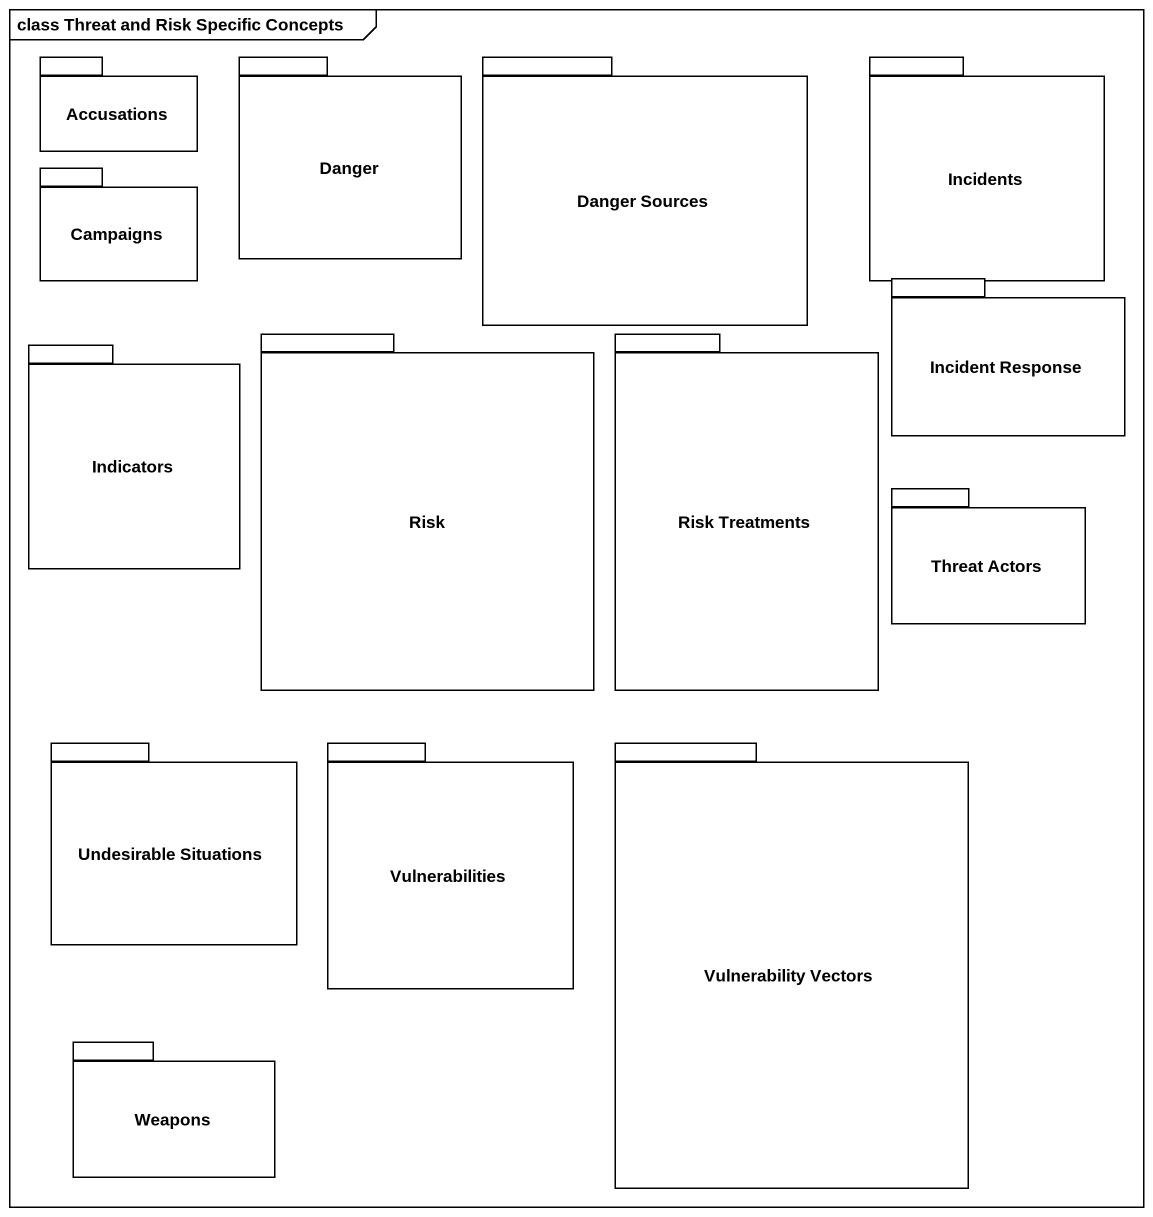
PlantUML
@startuml
mainframe class Threat and Risk Specific Concepts
package Accusations {
}
package Danger {
}
package "Danger Sources" as Danger_Sources {
}
package Incidents {
}
package Campaigns {
}
package "Incident Response" as Incident_Response {
}
package Indicators {
}
package Risk {
}
package "Risk Treatments" as Risk_Treatments {
}
package "Threat Actors" as Threat_Actors {
}
package "Undesirable Situations" as Undesirable_Situations {
}
package Vulnerabilities {
}
package "Vulnerability Vectors" as Vulnerability_Vectors {
}
package Weapons {
}
@enduml
